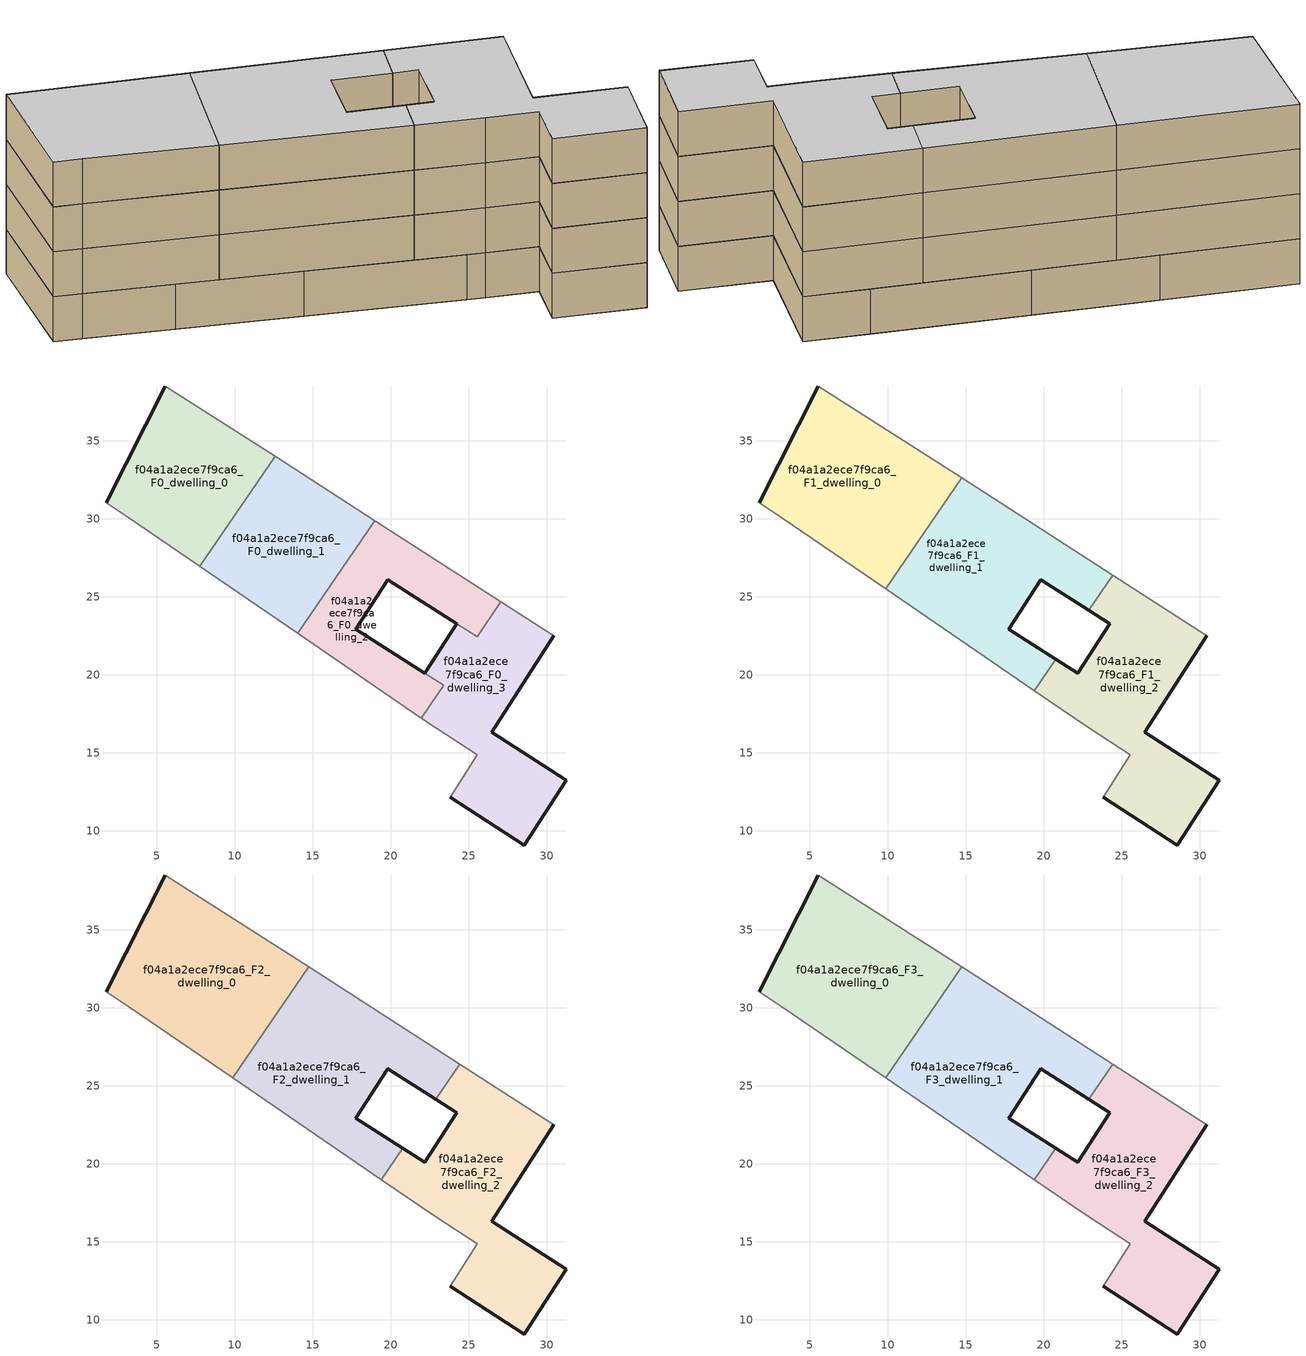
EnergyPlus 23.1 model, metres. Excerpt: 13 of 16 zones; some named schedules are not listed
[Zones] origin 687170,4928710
f04a1a2ece7f9ca6_F0_dwelling_0
 floor ground (EU_floor_Construction): 7.77,26.95 12.6,34 5.57,38.51 1.78,31.02 3.21,30.07 z0
 wall outside (EU_wall_Construction): 1.78,31.02 5.57,38.51 z0:3
 wall adiabatic (EU_wall_Construction): 7.77,26.95 3.21,30.07 1.78,31.02 / 5.57,38.51 12.6,34 z0:3
 wall to f04a1a2ece7f9ca6_F0_dwelling_1 (EU_wall_Construction): 12.6,34 7.77,26.95 z0:3
f04a1a2ece7f9ca6_F0_dwelling_1
 floor ground (EU_floor_Construction): 14.04,22.66 18.99,29.89 12.6,34 7.77,26.95 z0
 wall adiabatic (EU_wall_Construction): 12.6,34 18.99,29.89 / 14.04,22.66 7.77,26.95 z0:3
 wall to f04a1a2ece7f9ca6_F0_dwelling_2 (EU_wall_Construction): 18.99,29.89 14.04,22.66 z0:3
f04a1a2ece7f9ca6_F0_dwelling_2
 floor ground (EU_floor_Construction): 23.4,19.33 17.78,22.91 19.8,26.1 25.54,22.45 27.08,24.69 18.99,29.89 14.04,22.66 21.97,17.23 23.07,18.83 z0
 wall outside (EU_wall_Construction): 24.23,23.29 19.8,26.1 17.78,22.91 22.2,20.09 z0:3
 wall adiabatic (EU_wall_Construction): 21.97,17.23 14.04,22.66 / 18.99,29.89 27.08,24.69 z0:3
 wall to f04a1a2ece7f9ca6_F0_dwelling_3 (EU_wall_Construction): 27.08,24.69 25.54,22.45 24.23,23.28 / 22.2,20.09 23.4,19.33 23.07,18.83 21.97,17.23 z0:3
f04a1a2ece7f9ca6_F0_dwelling_3
 floor ground (EU_floor_Construction): 28.56,9.09 31.25,13.23 26.49,16.31 30.47,22.51 27.08,24.69 25.54,22.45 24.23,23.28 22.2,20.09 23.4,19.33 23.07,18.83 21.97,17.23 22.88,16.6 25.57,14.87 23.83,12.16 z0
 wall outside (EU_wall_Construction): 22.2,20.09 24.23,23.28 / 30.47,22.51 26.49,16.31 31.25,13.23 28.56,9.09 23.83,12.16 z0:3
 wall adiabatic (EU_wall_Construction): 23.83,12.16 25.57,14.87 22.88,16.6 21.97,17.23 / 27.08,24.69 30.47,22.51 z0:3
f04a1a2ece7f9ca6_F1_dwelling_0
 floor to f04a1a2ece7f9ca6_F0_dwelling_0 (EU_floor_Construction): 7.77,26.95 12.6,34 5.57,38.51 1.78,31.02 3.21,30.07 z3
 floor to f04a1a2ece7f9ca6_F0_dwelling_1 (EU_floor_Construction): 9.88,25.51 14.75,32.62 12.6,34 7.77,26.95 z3
 wall outside (EU_wall_Construction): 1.78,31.02 5.57,38.51 z3:6
 wall adiabatic (EU_wall_Construction): 9.88,25.51 3.21,30.07 1.78,31.02 / 5.57,38.51 14.75,32.62 z3:6
 wall to f04a1a2ece7f9ca6_F1_dwelling_1 (EU_wall_Construction): 14.75,32.62 9.88,25.51 z3:6
f04a1a2ece7f9ca6_F1_dwelling_1
 floor to f04a1a2ece7f9ca6_F0_dwelling_1 (EU_floor_Construction): 14.04,22.66 18.99,29.89 14.75,32.62 9.88,25.51 z3
 floor to f04a1a2ece7f9ca6_F0_dwelling_2 (EU_floor_Construction): 20.77,21.01 17.78,22.91 19.8,26.1 22.91,24.13 24.45,26.38 18.99,29.89 14.04,22.66 19.39,18.99 z3
 wall outside (EU_wall_Construction): 22.91,24.13 19.8,26.1 17.78,22.91 20.77,21.01 z3:6
 wall adiabatic (EU_wall_Construction): 19.39,18.99 9.88,25.51 / 14.75,32.62 24.45,26.38 z3:6
 wall to f04a1a2ece7f9ca6_F1_dwelling_2 (EU_wall_Construction): 24.45,26.38 22.9,24.13 / 20.77,21.01 19.39,18.99 z3:6
f04a1a2ece7f9ca6_F1_dwelling_2
 floor to f04a1a2ece7f9ca6_F0_dwelling_2 (EU_floor_Construction): 25.54,22.45 27.08,24.69 24.45,26.38 22.91,24.13 z3; 21.97,17.23 23.07,18.83 23.4,19.33 20.77,21.01 19.39,18.99 z3
 floor to f04a1a2ece7f9ca6_F0_dwelling_3 (EU_floor_Construction): 28.56,9.09 31.25,13.23 26.49,16.31 30.47,22.51 27.08,24.69 25.54,22.45 24.23,23.28 22.2,20.09 23.4,19.33 23.07,18.83 21.97,17.23 22.88,16.6 25.57,14.87 23.83,12.16 z3
 wall outside (EU_wall_Construction): 20.77,21.01 22.2,20.09 24.23,23.28 22.91,24.13 / 30.47,22.51 26.49,16.31 31.25,13.23 28.56,9.09 23.83,12.16 z3:6
 wall adiabatic (EU_wall_Construction): 23.83,12.16 25.57,14.87 22.88,16.6 19.39,18.99 / 24.45,26.38 30.47,22.51 z3:6
f04a1a2ece7f9ca6_F2_dwelling_0
 floor to f04a1a2ece7f9ca6_F1_dwelling_0 (EU_floor_Construction): 9.88,25.51 14.75,32.62 5.57,38.51 1.78,31.02 3.21,30.07 z6
 wall outside (EU_wall_Construction): 1.78,31.02 5.57,38.51 z6:9
 wall adiabatic (EU_wall_Construction): 9.88,25.51 3.21,30.07 1.78,31.02 / 5.57,38.51 14.75,32.62 z6:9
 wall to f04a1a2ece7f9ca6_F2_dwelling_1 (EU_wall_Construction): 14.75,32.62 9.88,25.51 z6:9
f04a1a2ece7f9ca6_F2_dwelling_1
 floor to f04a1a2ece7f9ca6_F1_dwelling_1 (EU_floor_Construction): 20.77,21.01 17.78,22.91 19.8,26.1 22.9,24.13 24.45,26.38 14.75,32.62 9.88,25.51 19.39,18.99 z6
 wall outside (EU_wall_Construction): 22.91,24.13 19.8,26.1 17.78,22.91 20.77,21.01 z6:9
 wall adiabatic (EU_wall_Construction): 19.39,18.99 9.88,25.51 / 14.75,32.62 24.45,26.38 z6:9
 wall to f04a1a2ece7f9ca6_F2_dwelling_2 (EU_wall_Construction): 24.45,26.38 22.9,24.13 / 20.77,21.01 19.39,18.99 z6:9
f04a1a2ece7f9ca6_F2_dwelling_2
 floor to f04a1a2ece7f9ca6_F1_dwelling_2 (EU_floor_Construction): 28.56,9.09 31.25,13.23 26.49,16.31 30.47,22.51 24.45,26.38 22.9,24.13 24.23,23.28 22.2,20.09 20.77,21.01 19.39,18.99 22.88,16.6 25.57,14.87 23.83,12.16 z6
 wall outside (EU_wall_Construction): 20.77,21.01 22.2,20.09 24.23,23.28 22.91,24.13 / 30.47,22.51 26.49,16.31 31.25,13.23 28.56,9.09 23.83,12.16 z6:9
 wall adiabatic (EU_wall_Construction): 23.83,12.16 25.57,14.87 22.88,16.6 19.39,18.99 / 24.45,26.38 30.47,22.51 z6:9
f04a1a2ece7f9ca6_F3_dwelling_0
 floor to f04a1a2ece7f9ca6_F2_dwelling_0 (EU_floor_Construction): 9.88,25.51 14.75,32.62 5.57,38.51 1.78,31.02 3.21,30.07 z9
 wall outside (EU_wall_Construction): 1.78,31.02 5.57,38.51 z9:12
 wall adiabatic (EU_wall_Construction): 9.88,25.51 3.21,30.07 1.78,31.02 / 5.57,38.51 14.75,32.62 z9:12
 wall to f04a1a2ece7f9ca6_F3_dwelling_1 (EU_wall_Construction): 14.75,32.62 9.88,25.51 z9:12
 ceiling to f04a1a2ece7f9ca6_F4_dwelling_0 (EU_floor_Construction): 14.75,32.62 9.88,25.51 3.21,30.07 1.78,31.02 5.57,38.51 z12
f04a1a2ece7f9ca6_F3_dwelling_1
 floor to f04a1a2ece7f9ca6_F2_dwelling_1 (EU_floor_Construction): 20.77,21.01 17.78,22.91 19.8,26.1 22.9,24.13 24.45,26.38 14.75,32.62 9.88,25.51 19.39,18.99 z9
 wall outside (EU_wall_Construction): 22.91,24.13 19.8,26.1 17.78,22.91 20.77,21.01 z9:12
 wall adiabatic (EU_wall_Construction): 19.39,18.99 9.88,25.51 / 14.75,32.62 24.45,26.38 z9:12
 wall to f04a1a2ece7f9ca6_F3_dwelling_2 (EU_wall_Construction): 24.45,26.38 22.9,24.13 / 20.77,21.01 19.39,18.99 z9:12
 ceiling to f04a1a2ece7f9ca6_F4_dwelling_1 (EU_floor_Construction): 24.45,26.38 22.9,24.13 19.8,26.1 17.78,22.91 20.77,21.01 19.39,18.99 9.88,25.51 14.75,32.62 z12
f04a1a2ece7f9ca6_F3_dwelling_2
 floor to f04a1a2ece7f9ca6_F2_dwelling_2 (EU_floor_Construction): 28.56,9.09 31.25,13.23 26.49,16.31 30.47,22.51 24.45,26.38 22.9,24.13 24.23,23.28 22.2,20.09 20.77,21.01 19.39,18.99 22.88,16.6 25.57,14.87 23.83,12.16 z9
 wall outside (EU_wall_Construction): 20.77,21.01 22.2,20.09 24.23,23.28 22.91,24.13 / 30.47,22.51 26.49,16.31 31.25,13.23 28.56,9.09 23.83,12.16 z9:12
 wall adiabatic (EU_wall_Construction): 23.83,12.16 25.57,14.87 22.88,16.6 19.39,18.99 / 24.45,26.38 30.47,22.51 z9:12
 ceiling to f04a1a2ece7f9ca6_F4_dwelling_2 (EU_floor_Construction): 30.47,22.51 26.49,16.31 31.25,13.23 28.56,9.09 23.83,12.16 25.57,14.87 22.88,16.6 19.39,18.99 20.77,21.01 22.2,20.09 24.23,23.28 22.9,24.13 24.45,26.38 z12
[Building]
EU S2 Campaign: North Axis=0; Terrain=City; Solar Distribution=FullExterior
[Site:Location]
Bologna: Latitude=44.5; Longitude=11.25; Time Zone=1; Elevation=37
[SizingPeriod:WeatherFileDays]
AnnualSizingPeriod: Begin Month=1; Begin Day of Month=1; End Month=12; End Day of Month=31; Day of Week for Start Day=Monday; Use Weather File Daylight Saving Period=No; Use Weather File Rain and Snow Indicators=No
[MATERIAL]
EU_InternalMass_Material: Roughness=MediumRough; Thickness=0.1; Conductivity=1; Density=1800; Specific Heat=900; Thermal Absorptance=0.9; Solar Absorptance=0.7; Visible Absorptance=0.7
[MATERIAL:NOMASS] Roughness=MediumRough; Thermal Absorptance=0.9; Solar Absorptance=0.7; Visible Absorptance=0.7
Name | Thermal Resistance
EU_wall_NoMass | 0.905828
EU_floor_NoMass | 0.67114
[CONSTRUCTION]
EU_wall_Construction: EU_wall_NoMass
EU_floor_Construction: EU_floor_NoMass
EU_InternalMass_Construction: EU_InternalMass_Material
[ZONE] Type=1; Multiplier=1; Ceiling Height=autocalculate; Floor Area=autocalculate; Part of Total Floor Area=Yes
Name | Volume
f04a1a2ece7f9ca6_F0_dwelling_0 | 197.183
f04a1a2ece7f9ca6_F1_dwelling_0 | 262.917
f04a1a2ece7f9ca6_F2_dwelling_0; f04a1a2ece7f9ca6_F3_dwelling_0 | 262.925
f04a1a2ece7f9ca6_F0_dwelling_1 | 197.2
f04a1a2ece7f9ca6_F1_dwelling_1; f04a1a2ece7f9ca6_F1_dwelling_2 | 262.912
f04a1a2ece7f9ca6_F2_dwelling_1; f04a1a2ece7f9ca6_F3_dwelling_1 | 262.919
f04a1a2ece7f9ca6_F0_dwelling_2 | 180.325
f04a1a2ece7f9ca6_F2_dwelling_2; f04a1a2ece7f9ca6_F3_dwelling_2 | 262.915
f04a1a2ece7f9ca6_F0_dwelling_3 | 214.058
[INTERNALMASS] Construction=EU_InternalMass_Construction
Name | Zone or ZoneList | Surface Area
f04a1a2ece7f9ca6_F0_dwelling_0_EU_InternalMass | f04a1a2ece7f9ca6_F0_dwelling_0 | 65.7278
f04a1a2ece7f9ca6_F0_dwelling_1_EU_InternalMass | f04a1a2ece7f9ca6_F0_dwelling_1 | 65.7336
f04a1a2ece7f9ca6_F0_dwelling_2_EU_InternalMass | f04a1a2ece7f9ca6_F0_dwelling_2 | 60.1067
f04a1a2ece7f9ca6_F0_dwelling_3_EU_InternalMass | f04a1a2ece7f9ca6_F0_dwelling_3 | 71.3529
f04a1a2ece7f9ca6_F1_dwelling_0_EU_InternalMass | f04a1a2ece7f9ca6_F1_dwelling_0 | 87.6419
f04a1a2ece7f9ca6_F1_dwelling_1_EU_InternalMass | f04a1a2ece7f9ca6_F1_dwelling_1 | 87.6395
f04a1a2ece7f9ca6_F1_dwelling_2_EU_InternalMass | f04a1a2ece7f9ca6_F1_dwelling_2 | 87.6386
f04a1a2ece7f9ca6_F2_dwelling_0_EU_InternalMass | f04a1a2ece7f9ca6_F2_dwelling_0 | 87.6419
f04a1a2ece7f9ca6_F2_dwelling_1_EU_InternalMass | f04a1a2ece7f9ca6_F2_dwelling_1 | 87.6395
f04a1a2ece7f9ca6_F2_dwelling_2_EU_InternalMass | f04a1a2ece7f9ca6_F2_dwelling_2 | 87.6386
f04a1a2ece7f9ca6_F3_dwelling_0_EU_InternalMass | f04a1a2ece7f9ca6_F3_dwelling_0 | 87.6419
f04a1a2ece7f9ca6_F3_dwelling_1_EU_InternalMass | f04a1a2ece7f9ca6_F3_dwelling_1 | 87.6395
f04a1a2ece7f9ca6_F3_dwelling_2_EU_InternalMass | f04a1a2ece7f9ca6_F3_dwelling_2 | 87.6386
[OTHEREQUIPMENT] Fuel Type=Electricity; Design Level Calculation Method=Watts/Area; Power per Zone Floor Area=1; Fraction Latent=0; Fraction Radiant=0; Fraction Lost=0; Carbon Dioxide Generation Rate=0; EndUse Subcategory=EU_Step8_InternalGains
Name | Zone or ZoneList or Space or SpaceList | Schedule
EU_Step8_InternalGain_f04a1a2ece7f9ca6_F0_dwelling_0_f000 | f04a1a2ece7f9ca6_F0_dwelling_0 | EU_Step8_GainSchedule_f04a1a2ece7f9ca6_F0_dwelling_0_f000
EU_Step8_InternalGain_f04a1a2ece7f9ca6_F0_dwelling_1_f000 | f04a1a2ece7f9ca6_F0_dwelling_1 | EU_Step8_GainSchedule_f04a1a2ece7f9ca6_F0_dwelling_1_f000
EU_Step8_InternalGain_f04a1a2ece7f9ca6_F0_dwelling_2_f000 | f04a1a2ece7f9ca6_F0_dwelling_2 | EU_Step8_GainSchedule_f04a1a2ece7f9ca6_F0_dwelling_2_f000
EU_Step8_InternalGain_f04a1a2ece7f9ca6_F0_dwelling_3_f000 | f04a1a2ece7f9ca6_F0_dwelling_3 | EU_Step8_GainSchedule_f04a1a2ece7f9ca6_F0_dwelling_3_f000
EU_Step8_InternalGain_f04a1a2ece7f9ca6_F1_dwelling_0_f000 | f04a1a2ece7f9ca6_F1_dwelling_0 | EU_Step8_GainSchedule_f04a1a2ece7f9ca6_F1_dwelling_0_f000
EU_Step8_InternalGain_f04a1a2ece7f9ca6_F1_dwelling_1_f000 | f04a1a2ece7f9ca6_F1_dwelling_1 | EU_Step8_GainSchedule_f04a1a2ece7f9ca6_F1_dwelling_1_f000
EU_Step8_InternalGain_f04a1a2ece7f9ca6_F1_dwelling_2_f000 | f04a1a2ece7f9ca6_F1_dwelling_2 | EU_Step8_GainSchedule_f04a1a2ece7f9ca6_F1_dwelling_2_f000
EU_Step8_InternalGain_f04a1a2ece7f9ca6_F2_dwelling_0_f000 | f04a1a2ece7f9ca6_F2_dwelling_0 | EU_Step8_GainSchedule_f04a1a2ece7f9ca6_F2_dwelling_0_f000
EU_Step8_InternalGain_f04a1a2ece7f9ca6_F2_dwelling_1_f000 | f04a1a2ece7f9ca6_F2_dwelling_1 | EU_Step8_GainSchedule_f04a1a2ece7f9ca6_F2_dwelling_1_f000
EU_Step8_InternalGain_f04a1a2ece7f9ca6_F2_dwelling_2_f000 | f04a1a2ece7f9ca6_F2_dwelling_2 | EU_Step8_GainSchedule_f04a1a2ece7f9ca6_F2_dwelling_2_f000
EU_Step8_InternalGain_f04a1a2ece7f9ca6_F3_dwelling_0_f000 | f04a1a2ece7f9ca6_F3_dwelling_0 | EU_Step8_GainSchedule_f04a1a2ece7f9ca6_F3_dwelling_0_f000
EU_Step8_InternalGain_f04a1a2ece7f9ca6_F3_dwelling_1_f000 | f04a1a2ece7f9ca6_F3_dwelling_1 | EU_Step8_GainSchedule_f04a1a2ece7f9ca6_F3_dwelling_1_f000
EU_Step8_InternalGain_f04a1a2ece7f9ca6_F3_dwelling_2_f000 | f04a1a2ece7f9ca6_F3_dwelling_2 | EU_Step8_GainSchedule_f04a1a2ece7f9ca6_F3_dwelling_2_f000
[ZONEVENTILATION:DESIGNFLOWRATE] Schedule=EU_AlwaysOn; Design Flow Rate Calculation Method=AirChanges/Hour; Air Changes per Hour=0.73129; Ventilation Type=Natural; Fan Pressure Rise=0; Fan Total Efficiency=1; Constant Term Coefficient=1; Temperature Term Coefficient=0; Velocity Term Coefficient=0; Velocity Squared Term Coefficient=0; Minimum Indoor Temperature=-100; Maximum Indoor Temperature=100; Delta Temperature=-100; Minimum Outdoor Temperature=-100; Maximum Outdoor Temperature=100; Maximum Wind Speed=40
Name | Zone or ZoneList or Space or SpaceList
EU_ConstantAir_f04a1a2ece7f9ca6_F0_dwelling_0 | f04a1a2ece7f9ca6_F0_dwelling_0
EU_ConstantAir_f04a1a2ece7f9ca6_F0_dwelling_1 | f04a1a2ece7f9ca6_F0_dwelling_1
EU_ConstantAir_f04a1a2ece7f9ca6_F0_dwelling_2 | f04a1a2ece7f9ca6_F0_dwelling_2
EU_ConstantAir_f04a1a2ece7f9ca6_F0_dwelling_3 | f04a1a2ece7f9ca6_F0_dwelling_3
EU_ConstantAir_f04a1a2ece7f9ca6_F1_dwelling_0 | f04a1a2ece7f9ca6_F1_dwelling_0
EU_ConstantAir_f04a1a2ece7f9ca6_F1_dwelling_1 | f04a1a2ece7f9ca6_F1_dwelling_1
EU_ConstantAir_f04a1a2ece7f9ca6_F1_dwelling_2 | f04a1a2ece7f9ca6_F1_dwelling_2
EU_ConstantAir_f04a1a2ece7f9ca6_F2_dwelling_0 | f04a1a2ece7f9ca6_F2_dwelling_0
EU_ConstantAir_f04a1a2ece7f9ca6_F2_dwelling_1 | f04a1a2ece7f9ca6_F2_dwelling_1
EU_ConstantAir_f04a1a2ece7f9ca6_F2_dwelling_2 | f04a1a2ece7f9ca6_F2_dwelling_2
EU_ConstantAir_f04a1a2ece7f9ca6_F3_dwelling_0 | f04a1a2ece7f9ca6_F3_dwelling_0
EU_ConstantAir_f04a1a2ece7f9ca6_F3_dwelling_1 | f04a1a2ece7f9ca6_F3_dwelling_1
EU_ConstantAir_f04a1a2ece7f9ca6_F3_dwelling_2 | f04a1a2ece7f9ca6_F3_dwelling_2
[HVACTEMPLATE:THERMOSTAT] Constant Heating Setpoint=20; Constant Cooling Setpoint=50
EU_HeatOnly_f04a1a2ece7f9ca6_F0_dwelling_0; EU_HeatOnly_f04a1a2ece7f9ca6_F0_dwelling_1; EU_HeatOnly_f04a1a2ece7f9ca6_F0_dwelling_2; EU_HeatOnly_f04a1a2ece7f9ca6_F0_dwelling_3; EU_HeatOnly_f04a1a2ece7f9ca6_F1_dwelling_0; EU_HeatOnly_f04a1a2ece7f9ca6_F1_dwelling_1; EU_HeatOnly_f04a1a2ece7f9ca6_F1_dwelling_2; EU_HeatOnly_f04a1a2ece7f9ca6_F2_dwelling_0; EU_HeatOnly_f04a1a2ece7f9ca6_F2_dwelling_1; EU_HeatOnly_f04a1a2ece7f9ca6_F2_dwelling_2; EU_HeatOnly_f04a1a2ece7f9ca6_F3_dwelling_0; EU_HeatOnly_f04a1a2ece7f9ca6_F3_dwelling_1; EU_HeatOnly_f04a1a2ece7f9ca6_F3_dwelling_2; EU_HeatOnly_f04a1a2ece7f9ca6_F4_dwelling_0; EU_HeatOnly_f04a1a2ece7f9ca6_F4_dwelling_1; EU_HeatOnly_f04a1a2ece7f9ca6_F4_dwelling_2
[HVACTEMPLATE:ZONE:IDEALLOADSAIRSYSTEM] System Availability Schedule=EU_AlwaysOn; Maximum Heating Supply Air Temperature=50; Minimum Cooling Supply Air Temperature=13; Maximum Heating Supply Air Humidity Ratio=0.0156; Minimum Cooling Supply Air Humidity Ratio=0.0077; Heating Limit=NoLimit; Cooling Limit=NoLimit; Heating Availability Schedule=EU_AlwaysOn; Cooling Availability Schedule=EU_CoolingOff; Dehumidification Control Type=ConstantSensibleHeatRatio; Cooling Sensible Heat Ratio=0.7; Dehumidification Setpoint=60; Humidification Control Type=None; Humidification Setpoint=30; Outdoor Air Method=None; Outdoor Air Flow Rate per Person=0.00944; Outdoor Air Flow Rate per Zone Floor Area=0; Outdoor Air Flow Rate per Zone=0; Demand Controlled Ventilation Type=None; Outdoor Air Economizer Type=NoEconomizer; Heat Recovery Type=None; Sensible Heat Recovery Effectiveness=0.7; Latent Heat Recovery Effectiveness=0.65
Name | Template Thermostat
f04a1a2ece7f9ca6_F0_dwelling_0 | EU_HeatOnly_f04a1a2ece7f9ca6_F0_dwelling_0
f04a1a2ece7f9ca6_F0_dwelling_1 | EU_HeatOnly_f04a1a2ece7f9ca6_F0_dwelling_1
f04a1a2ece7f9ca6_F0_dwelling_2 | EU_HeatOnly_f04a1a2ece7f9ca6_F0_dwelling_2
f04a1a2ece7f9ca6_F0_dwelling_3 | EU_HeatOnly_f04a1a2ece7f9ca6_F0_dwelling_3
f04a1a2ece7f9ca6_F1_dwelling_0 | EU_HeatOnly_f04a1a2ece7f9ca6_F1_dwelling_0
f04a1a2ece7f9ca6_F1_dwelling_1 | EU_HeatOnly_f04a1a2ece7f9ca6_F1_dwelling_1
f04a1a2ece7f9ca6_F1_dwelling_2 | EU_HeatOnly_f04a1a2ece7f9ca6_F1_dwelling_2
f04a1a2ece7f9ca6_F2_dwelling_0 | EU_HeatOnly_f04a1a2ece7f9ca6_F2_dwelling_0
f04a1a2ece7f9ca6_F2_dwelling_1 | EU_HeatOnly_f04a1a2ece7f9ca6_F2_dwelling_1
f04a1a2ece7f9ca6_F2_dwelling_2 | EU_HeatOnly_f04a1a2ece7f9ca6_F2_dwelling_2
f04a1a2ece7f9ca6_F3_dwelling_0 | EU_HeatOnly_f04a1a2ece7f9ca6_F3_dwelling_0
f04a1a2ece7f9ca6_F3_dwelling_1 | EU_HeatOnly_f04a1a2ece7f9ca6_F3_dwelling_1
f04a1a2ece7f9ca6_F3_dwelling_2 | EU_HeatOnly_f04a1a2ece7f9ca6_F3_dwelling_2
